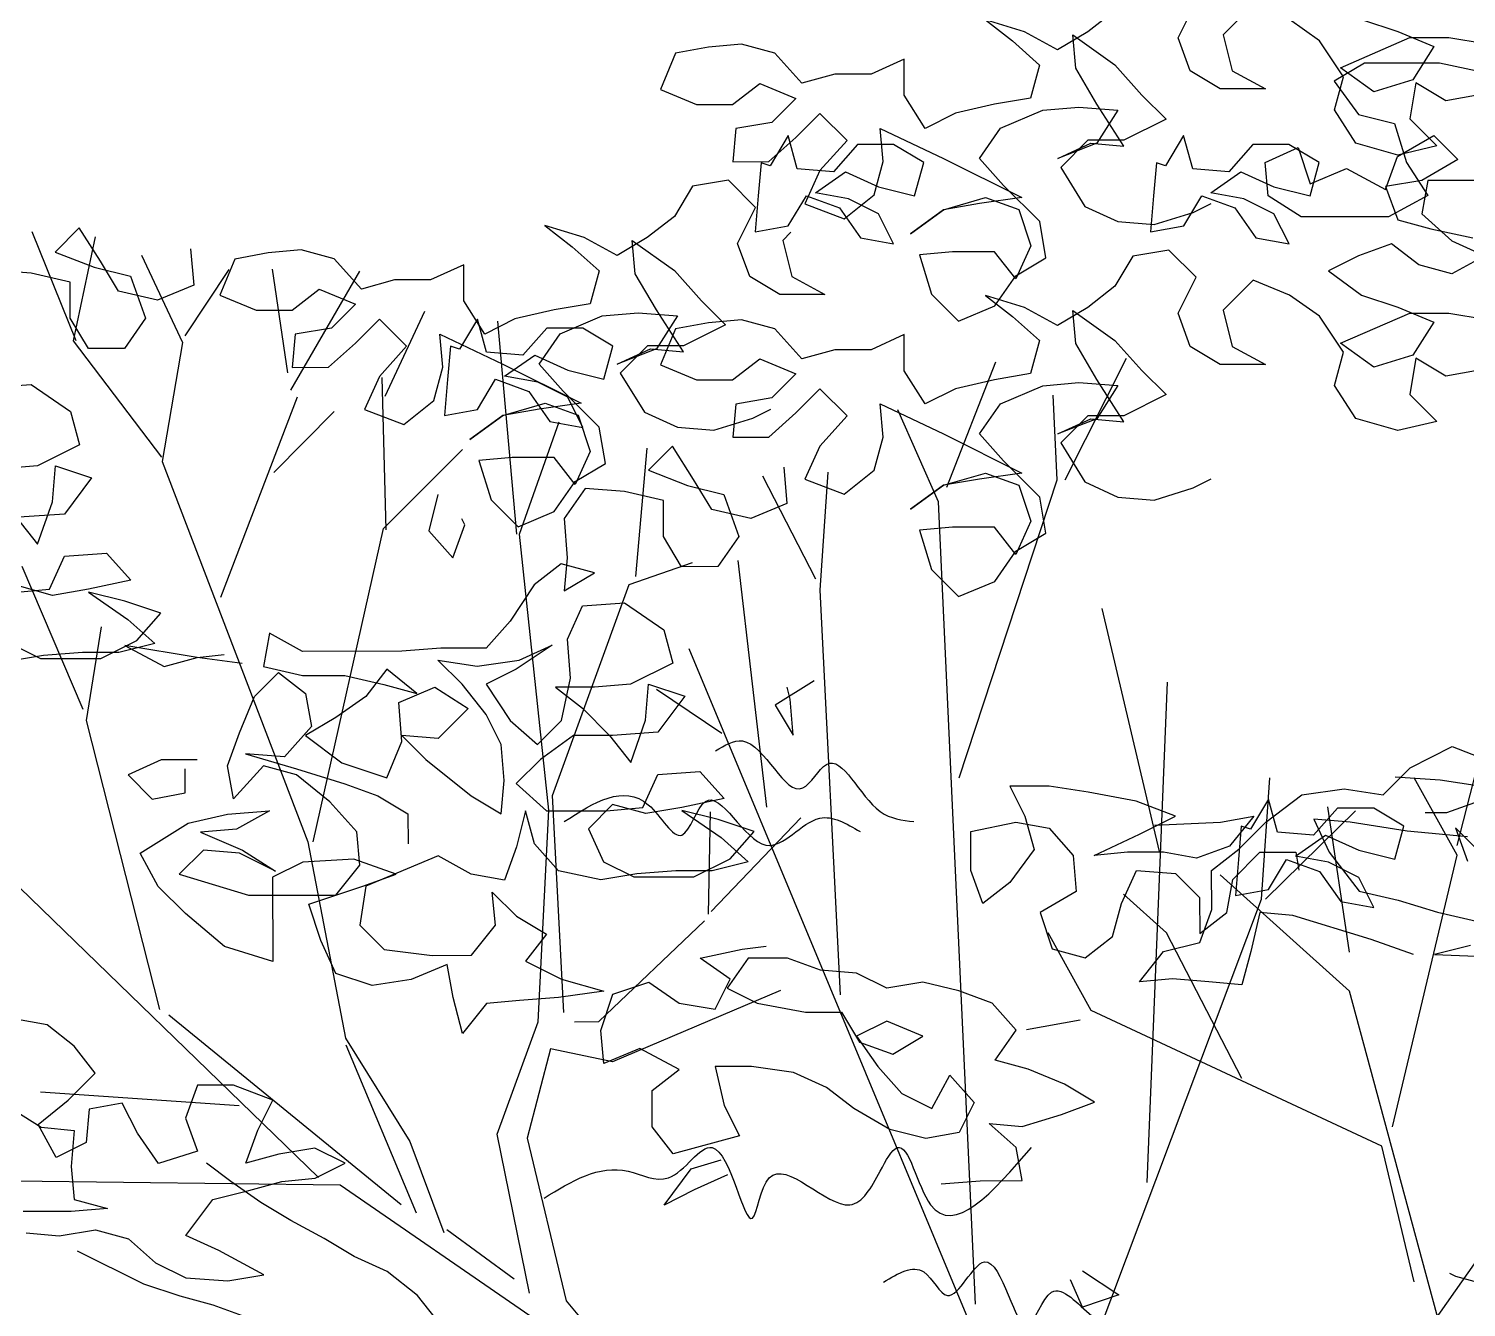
# Model space of a CAD drawing. Header units: metres. Extents: x 37 to 217, y 53 to 242.
# Drawn here: x 131.063 to 134.592, y 227.256 to 230.393 of the extents above; entities that cross this region are included whole.
import ezdxf

# ---------------------------------------------------------------- set-up
doc = ezdxf.new("R2010")
doc.units = ezdxf.units.M
doc.layers.add('DGPRO_Arboles existentes', color=7, linetype='Continuous')

# ---------------------------------------------------------------- blocks, each defined once
blk = doc.blocks.new('Celtis tala VISTA 250 gris')
at = {"color": 252}
for p, q in [((2387.2288, 1081.2217), (2387.1209, 1081.4888)), ((2387.2288, 1081.2217), (2387.1209, 1081.4888)), ((2387.2222, 1081.2216), (2387.2764, 1081.4767)), ((2387.2222, 1081.2216), (2387.2764, 1081.4767)), ((2387.3893, 1081.4313), (2387.4901, 1081.2171)), ((2387.3893, 1081.4313), (2387.4901, 1081.2171)), ((2387.4966, 1081.2337), (2387.6045, 1081.3966)), ((2387.4966, 1081.2337), (2387.6045, 1081.3966)), ((2387.7487, 1081.143), (2387.7104, 1081.3974)), ((2387.7487, 1081.143), (2387.7104, 1081.3974)), ((2387.7557, 1081.1001), (2387.9254, 1081.3924)), ((2387.7557, 1081.1001), (2387.9254, 1081.3924)), ((2387.9873, 1081.0853), (2388.0849, 1081.2945)), ((2387.9873, 1081.0853), (2388.0849, 1081.2945)), ((2388.3108, 1080.7471), (2388.2637, 1081.2694)), ((2388.3108, 1080.7471), (2388.2637, 1081.2694)), ((2387.4394, 1080.9355), (2387.2222, 1081.2216)), ((2387.4394, 1080.9355), (2387.2222, 1081.2216)), ((2387.4901, 1081.2171), (2387.4395, 1080.9256)), ((2387.4901, 1081.2171), (2387.4395, 1080.9256)), ((2389.6568, 1080.8806), (2389.8073, 1081.1786)), ((2389.6568, 1080.8806), (2389.8073, 1081.1786)), ((2389.3658, 1080.8625), (2389.4862, 1081.1695)), ((2389.3658, 1080.8625), (2389.4862, 1081.1695)), ((2387.9898, 1080.7579), (2387.9803, 1081.1316)), ((2387.9898, 1080.7579), (2387.9803, 1081.1316)), ((2387.5843, 1080.5927), (2387.7723, 1081.0837)), ((2387.5843, 1080.5927), (2387.7723, 1081.0837)), ((2389.6367, 1080.8806), (2389.6267, 1081.0883)), ((2389.6367, 1080.8806), (2389.6267, 1081.0883)), ((2387.7142, 1080.898), (2387.8619, 1081.048)), ((2387.7142, 1080.898), (2387.8619, 1081.048)), ((2389.3457, 1080.8264), (2389.2454, 1081.0522)), ((2389.3457, 1080.8264), (2389.2454, 1081.0522)), ((2388.3174, 1080.7472), (2388.4145, 1081.0225)), ((2388.3174, 1080.7472), (2388.4145, 1081.0225)), ((2387.4395, 1080.9256), (2387.7973, 1079.9923)), ((2387.4395, 1080.9256), (2387.7973, 1079.9923)), ((2387.9832, 1080.7611), (2388.1769, 1080.9545)), ((2387.9832, 1080.7611), (2388.1769, 1080.9545)), ((2388.6026, 1080.6435), (2388.63, 1080.958)), ((2388.6026, 1080.6435), (2388.63, 1080.958)), ((2389.0547, 1080.6097), (2389.0748, 1080.8987)), ((2389.0547, 1080.6097), (2389.0748, 1080.8987)), ((2389.0447, 1080.6368), (2388.9142, 1080.8896)), ((2389.0447, 1080.6368), (2388.9142, 1080.8896)), ((2389.3959, 1080.1493), (2389.6367, 1080.8806)), ((2389.3959, 1080.1493), (2389.6367, 1080.8806)), ((2389.436, 1078.8582), (2389.3457, 1080.8264)), ((2389.436, 1078.8582), (2389.3457, 1080.8264)), ((2387.8105, 1079.9924), (2387.9832, 1080.7611)), ((2387.8105, 1079.9924), (2387.9832, 1080.7611)), ((2388.3888, 1080.0697), (2388.3174, 1080.7472)), ((2388.3888, 1080.0697), (2388.3174, 1080.7472)), ((2388.9243, 1080.077), (2388.854, 1080.682)), ((2388.9243, 1080.077), (2388.854, 1080.682)), ((2387.2464, 1080.3168), (2387.0964, 1080.6679)), ((2387.2464, 1080.3168), (2387.0964, 1080.6679)), ((2388.5863, 1080.6236), (2388.7413, 1080.6777)), ((2388.5863, 1080.6236), (2388.7413, 1080.6777)), ((2388.3984, 1080.1061), (2388.5863, 1080.6236)), ((2388.3984, 1080.1061), (2388.5863, 1080.6236)), ((2389.1049, 1079.6166), (2389.0547, 1080.6097)), ((2389.1049, 1079.6166), (2389.0547, 1080.6097)), ((2389.8876, 1079.9687), (2389.7471, 1080.5646)), ((2389.8876, 1079.9687), (2389.7471, 1080.5646)), ((2387.2539, 1080.2898), (2387.2914, 1080.5193)), ((2387.2539, 1080.2898), (2387.2914, 1080.5193)), ((2389.426, 1078.804), (2388.7336, 1080.4653)), ((2389.426, 1078.804), (2388.7336, 1080.4653)), ((2388.8139, 1080.2576), (2388.6533, 1080.366)), ((2388.8139, 1080.2576), (2388.6533, 1080.366)), ((2389.8575, 1079.1561), (2389.9077, 1080.384)), ((2389.8575, 1079.1561), (2389.9077, 1080.384)), ((2390.6185, 1079.9828), (2390.6978, 1080.2921)), ((2390.6185, 1079.9828), (2390.6978, 1080.2921)), ((2387.4338, 1079.5807), (2387.2539, 1080.2898)), ((2387.4338, 1079.5807), (2387.2539, 1080.2898)), ((2390.1385, 1079.8513), (2390.1585, 1080.1493)), ((2390.1385, 1079.8513), (2390.1585, 1080.1493)), ((2390.6185, 1079.9591), (2390.5128, 1080.1494)), ((2390.6185, 1079.9591), (2390.5128, 1080.1494)), ((2388.4257, 1079.5738), (2388.3984, 1080.1061)), ((2388.4257, 1079.5738), (2388.3984, 1080.1061)), ((2388.363, 1079.5502), (2388.3888, 1080.0697)), ((2388.363, 1079.5502), (2388.3888, 1080.0697)), ((2388.7811, 1079.8147), (2388.7857, 1080.0661)), ((2388.7811, 1079.8147), (2388.7857, 1080.0661)), ((2388.7876, 1079.8214), (2389.0075, 1080.0513)), ((2388.7876, 1079.8214), (2389.0075, 1080.0513)), ((2390.1485, 1079.8513), (2390.3693, 1080.068)), ((2390.1485, 1079.8513), (2390.3693, 1080.068)), ((2390.3542, 1079.7212), (2390.3014, 1080.078)), ((2390.3542, 1079.7212), (2390.3014, 1080.078)), ((2387.8238, 1079.1688), (2386.9239, 1080.0399)), ((2387.8238, 1079.1688), (2386.9239, 1080.0399)), ((2387.7973, 1079.9923), (2387.8903, 1079.5101)), ((2387.7973, 1079.9923), (2387.8903, 1079.5101)), ((2390.4599, 1079.293), (2390.6185, 1079.9591)), ((2390.4599, 1079.293), (2390.6185, 1079.9591)), ((2390.3542, 1079.626), (2390.0371, 1079.9115)), ((2390.3542, 1079.626), (2390.0371, 1079.9115)), ((2389.5263, 1078.2262), (2390.1385, 1079.8513)), ((2389.5263, 1078.2262), (2390.1385, 1079.8513)), ((2389.905, 1079.7688), (2389.7993, 1079.8639)), ((2389.905, 1079.7688), (2389.7993, 1079.8639)), ((2388.5119, 1079.5513), (2388.7713, 1079.7981)), ((2388.5119, 1079.5513), (2388.7713, 1079.7981)), ((2389.72, 1079.5784), (2389.6143, 1079.7688)), ((2389.72, 1079.5784), (2389.6143, 1079.7688)), ((2390.09, 1079.4119), (2389.905, 1079.7688)), ((2390.09, 1079.4119), (2389.905, 1079.7688)), ((2388.9578, 1079.6275), (2388.5457, 1079.4524)), ((2388.9578, 1079.6275), (2388.5457, 1079.4524)), ((2390.5921, 1078.7458), (2390.3542, 1079.626)), ((2390.5921, 1078.7458), (2390.3542, 1079.626)), ((2388.0263, 1079.1013), (2387.4563, 1079.5672)), ((2388.0263, 1079.1013), (2387.4563, 1079.5672)), ((2388.2626, 1079.2749), (2388.363, 1079.5502)), ((2388.2626, 1079.2749), (2388.363, 1079.5502)), ((2388.4523, 1079.5509), (2388.5119, 1079.5513)), ((2388.4523, 1079.5509), (2388.5119, 1079.5513)), ((2389.6936, 1079.5547), (2389.5614, 1079.5309)), ((2389.6936, 1079.5547), (2389.5614, 1079.5309)), ((2390.4335, 1079.2454), (2389.72, 1079.5784)), ((2390.4335, 1079.2454), (2389.72, 1079.5784)), ((2387.8903, 1079.5101), (2388.0478, 1079.2567)), ((2387.8903, 1079.5101), (2388.0478, 1079.2567)), ((2388.0638, 1079.081), (2387.8913, 1079.493)), ((2388.0638, 1079.081), (2387.8913, 1079.493)), ((2388.3933, 1079.4843), (2388.3355, 1079.2655)), ((2388.3933, 1079.4843), (2388.3355, 1079.2655)), ((2388.5457, 1079.4524), (2388.3933, 1079.4843)), ((2388.5457, 1079.4524), (2388.3933, 1079.4843)), ((2391.0215, 1079.4721), (2390.5399, 1078.7859)), ((2391.0215, 1079.4721), (2390.5399, 1078.7859)), ((2387.6288, 1079.3444), (2387.1414, 1079.3782)), ((2387.6288, 1079.3444), (2387.1414, 1079.3782)), ((2388.3417, 1078.8852), (2388.2626, 1079.2749)), ((2388.3417, 1078.8852), (2388.2626, 1079.2749)), ((2388.0478, 1079.2567), (2388.1313, 1079.0338)), ((2388.0478, 1079.2567), (2388.1313, 1079.0338)), ((2388.3355, 1079.2655), (2388.4312, 1078.866)), ((2388.3355, 1079.2655), (2388.4312, 1078.866)), ((2390.5128, 1078.9124), (2390.4335, 1079.2454)), ((2390.5128, 1078.9124), (2390.4335, 1079.2454)), ((2387.8766, 1079.1495), (2387.0794, 1079.1599)), ((2387.8766, 1079.1495), (2387.0794, 1079.1599)), ((2388.3422, 1078.8289), (2387.8766, 1079.1495)), ((2388.3422, 1078.8289), (2387.8766, 1079.1495)), ((2388.3038, 1078.919), (2388.1388, 1079.0405)), ((2388.3038, 1078.919), (2388.1388, 1079.0405)), ((2388.4312, 1078.866), (2388.8184, 1078.4059)), ((2388.4312, 1078.866), (2388.8184, 1078.4059))]:
    blk.add_line(p, q, dxfattribs=at)
for points in [[(2390.3841, 1082.0095), (2390.4728, 1081.98), (2390.5614, 1081.9431), (2390.5098, 1081.8618), (2390.4138, 1081.8322), (2390.3325, 1081.8912), (2390.5023, 1081.9653), (2390.5984, 1081.9653), (2390.687, 1081.9507), (2390.7757, 1081.9286), (2390.7684, 1081.8473), (2390.6724, 1081.825), (2390.5911, 1081.8102), (2390.5172, 1081.8545), (2390.5025, 1081.7658), (2390.5691, 1081.6994), (2390.473, 1081.6771), (2390.3696, 1081.7066), (2390.3178, 1081.7878), (2390.3399, 1081.8691), (2390.2807, 1081.9577), (2390.2068, 1082.0093)], [(2390.1181, 1082.0462), (2390.0443, 1081.9722), (2390.0665, 1081.8836), (2390.1478, 1081.8393), (2390.037, 1081.8392), (2389.9631, 1081.8835), (2389.9335, 1081.9647), (2389.9777, 1082.0534)], [(2389.7783, 1082.0311), (2389.7118, 1081.9793), (2389.638, 1081.9349), (2389.5567, 1081.9792), (2389.4606, 1082.0086), (2389.5271, 1081.957), (2389.5937, 1081.8979), (2389.5716, 1081.8167), (2389.483, 1081.8018), (2389.3869, 1081.7795), (2389.3131, 1081.7425), (2389.2613, 1081.8238), (2389.2612, 1081.9124), (2389.18, 1081.8754), (2389.0913, 1081.8753), (2389.0101, 1081.8531), (2388.9435, 1081.9269), (2388.8622, 1081.949), (2388.781, 1081.9415), (2388.6997, 1081.9267), (2388.6629, 1081.838), (2388.7516, 1081.8011), (2388.8402, 1081.8012), (2388.9067, 1081.853), (2388.9953, 1081.8161), (2388.9363, 1081.757), (2388.8477, 1081.7421), (2388.8403, 1081.6608), (2388.929, 1081.6609), (2388.9954, 1081.7201), (2389.0545, 1081.7792), (2389.121, 1081.7128), (2389.0546, 1081.6389), (2389.0177, 1081.5576), (2389.1138, 1081.5207), (2389.1876, 1081.5799), (2389.2097, 1081.6612), (2389.2023, 1081.7424), (2389.3575, 1081.6687), (2389.5497, 1081.5728), (2389.4462, 1081.558), (2389.3576, 1081.5431), (2389.2764, 1081.4839), (2389.3576, 1081.5431), (2389.461, 1081.5728), (2389.5423, 1081.5433), (2389.5719, 1081.4547), (2389.5351, 1081.3734), (2389.4833, 1081.4398), (2389.3799, 1081.4397), (2389.2986, 1081.4322), (2389.3282, 1081.3362), (2389.3948, 1081.2698), (2389.4834, 1081.3068), (2389.5351, 1081.3807), (2389.6089, 1081.4251), (2389.594, 1081.5138), (2389.5053, 1081.6023), (2389.4461, 1081.6688), (2389.4978, 1081.7427), (2389.6012, 1081.7871), (2389.6898, 1081.7946), (2389.7859, 1081.7873), (2389.7342, 1081.706), (2389.6382, 1081.669), (2389.7195, 1081.706), (2389.8007, 1081.6987), (2389.7341, 1081.802), (2389.6823, 1081.8906), (2389.6749, 1081.9719), (2389.7784, 1081.8981), (2389.8449, 1081.8243), (2389.9041, 1081.7652), (2389.8007, 1081.7134), (2389.7121, 1081.7134), (2389.6456, 1081.6468), (2389.7048, 1081.5508), (2389.7861, 1081.5139), (2389.8748, 1081.5066), (2389.9708, 1081.5363), (2390.0151, 1081.5585)], [(2390.3841, 1082.0095), (2390.4728, 1081.98), (2390.5614, 1081.9431), (2390.5098, 1081.8618), (2390.4138, 1081.8322), (2390.3325, 1081.8912), (2390.5023, 1081.9653), (2390.5984, 1081.9653), (2390.687, 1081.9507), (2390.7757, 1081.9286), (2390.7684, 1081.8473), (2390.6724, 1081.825), (2390.5911, 1081.8102), (2390.5172, 1081.8545), (2390.5025, 1081.7658), (2390.5691, 1081.6994), (2390.473, 1081.6771), (2390.3696, 1081.7066), (2390.3178, 1081.7878), (2390.3399, 1081.8691), (2390.2807, 1081.9577), (2390.2068, 1082.0093)], [(2390.1181, 1082.0462), (2390.0443, 1081.9722), (2390.0665, 1081.8836), (2390.1478, 1081.8393), (2390.037, 1081.8392), (2389.9631, 1081.8835), (2389.9335, 1081.9647), (2389.9777, 1082.0534)], [(2389.7783, 1082.0311), (2389.7118, 1081.9793), (2389.638, 1081.9349), (2389.5567, 1081.9792), (2389.4606, 1082.0086), (2389.5271, 1081.957), (2389.5937, 1081.8979), (2389.5716, 1081.8167), (2389.483, 1081.8018), (2389.3869, 1081.7795), (2389.3131, 1081.7425), (2389.2613, 1081.8238), (2389.2612, 1081.9124), (2389.18, 1081.8754), (2389.0913, 1081.8753), (2389.0101, 1081.8531), (2388.9435, 1081.9269), (2388.8622, 1081.949), (2388.781, 1081.9415), (2388.6997, 1081.9267), (2388.6629, 1081.838), (2388.7516, 1081.8011), (2388.8402, 1081.8012), (2388.9067, 1081.853), (2388.9953, 1081.8161), (2388.9363, 1081.757), (2388.8477, 1081.7421), (2388.8403, 1081.6608), (2388.929, 1081.6609), (2388.9954, 1081.7201), (2389.0545, 1081.7792), (2389.121, 1081.7128), (2389.0546, 1081.6389), (2389.0177, 1081.5576), (2389.1138, 1081.5207), (2389.1876, 1081.5799), (2389.2097, 1081.6612), (2389.2023, 1081.7424), (2389.3575, 1081.6687), (2389.5497, 1081.5728), (2389.4462, 1081.558), (2389.3576, 1081.5431), (2389.2764, 1081.4839), (2389.3576, 1081.5431), (2389.461, 1081.5728), (2389.5423, 1081.5433), (2389.5719, 1081.4547), (2389.5351, 1081.3734), (2389.4833, 1081.4398), (2389.3799, 1081.4397), (2389.2986, 1081.4322), (2389.3282, 1081.3362), (2389.3948, 1081.2698), (2389.4834, 1081.3068), (2389.5351, 1081.3807), (2389.6089, 1081.4251), (2389.594, 1081.5138), (2389.5053, 1081.6023), (2389.4461, 1081.6688), (2389.4978, 1081.7427), (2389.6012, 1081.7871), (2389.6898, 1081.7946), (2389.7859, 1081.7873), (2389.7342, 1081.706), (2389.6382, 1081.669), (2389.7195, 1081.706), (2389.8007, 1081.6987), (2389.7341, 1081.802), (2389.6823, 1081.8906), (2389.6749, 1081.9719), (2389.7784, 1081.8981), (2389.8449, 1081.8243), (2389.9041, 1081.7652), (2389.8007, 1081.7134), (2389.7121, 1081.7134), (2389.6456, 1081.6468), (2389.7048, 1081.5508), (2389.7861, 1081.5139), (2389.8748, 1081.5066), (2389.9708, 1081.5363), (2390.0151, 1081.5585)], [(2390.6791, 1081.8806), (2390.5756, 1081.9027), (2390.3909, 1081.9025), (2390.3171, 1081.8581), (2390.3763, 1081.7769), (2390.465, 1081.7548), (2390.4946, 1081.6588), (2390.5464, 1081.5776), (2390.4504, 1081.5258), (2390.2361, 1081.5256), (2390.1548, 1081.5772), (2390.1474, 1081.6585), (2390.2286, 1081.6955), (2390.2582, 1081.6069), (2390.3469, 1081.6439), (2390.4429, 1081.5923), (2390.4724, 1081.6736), (2390.561, 1081.7254), (2390.6202, 1081.6663), (2390.5316, 1081.6145), (2390.4429, 1081.5997), (2390.4726, 1081.5184), (2390.5538, 1081.4963), (2390.6573, 1081.4743)], [(2390.6646, 1081.6146), (2390.5463, 1081.6145), (2390.5316, 1081.5333), (2390.6056, 1081.4668), (2390.6869, 1081.43), (2390.6057, 1081.3856), (2390.5244, 1081.4077), (2390.4578, 1081.4593), (2390.3766, 1081.4297), (2390.3028, 1081.3927), (2390.3841, 1081.3336), (2390.4728, 1081.3042), (2390.5614, 1081.2673), (2390.5098, 1081.186), (2390.4138, 1081.1564), (2390.3325, 1081.2154), (2390.5023, 1081.2894), (2390.5984, 1081.2895), (2390.687, 1081.2748)], [(2390.6724, 1081.1492), (2390.5911, 1081.1344), (2390.5172, 1081.1786), (2390.5025, 1081.09), (2390.5691, 1081.0235), (2390.473, 1081.0013), (2390.3696, 1081.0307), (2390.3178, 1081.112), (2390.3399, 1081.1932), (2390.2807, 1081.2818), (2390.2068, 1081.3335), (2390.1181, 1081.3703), (2390.0443, 1081.2964), (2390.0665, 1081.2078), (2390.1478, 1081.1635), (2390.037, 1081.1634), (2389.9631, 1081.2077), (2389.9335, 1081.2889), (2389.9777, 1081.3776), (2389.9112, 1081.444), (2389.8225, 1081.4292), (2389.7783, 1081.3553), (2389.7118, 1081.3035), (2389.638, 1081.2591), (2389.5567, 1081.3033), (2389.4606, 1081.3328), (2389.5271, 1081.2811), (2389.5937, 1081.2221), (2389.5716, 1081.1408), (2389.483, 1081.126), (2389.3869, 1081.1037), (2389.3131, 1081.0667), (2389.2613, 1081.1479), (2389.2612, 1081.2366), (2389.18, 1081.1996), (2389.0913, 1081.1995), (2389.0101, 1081.1772), (2388.9435, 1081.2511), (2388.8622, 1081.2732), (2388.781, 1081.2657), (2388.6997, 1081.2508), (2388.6629, 1081.1622), (2388.7516, 1081.1253), (2388.8402, 1081.1254), (2388.9067, 1081.1772), (2388.9953, 1081.1403), (2388.9363, 1081.0811), (2388.8477, 1081.0663), (2388.8403, 1080.985), (2388.929, 1080.9851), (2388.9954, 1081.0443), (2389.0545, 1081.1034), (2389.121, 1081.037), (2389.0546, 1080.963), (2389.0177, 1080.8817), (2389.1138, 1080.8449), (2389.1876, 1080.9041), (2389.2097, 1080.9853), (2389.2023, 1081.0666), (2389.3575, 1080.9929), (2389.5497, 1080.897), (2389.4462, 1080.8821), (2389.3576, 1080.8673), (2389.2764, 1080.8081), (2389.3576, 1080.8673), (2389.461, 1080.8969), (2389.5423, 1080.8674), (2389.5719, 1080.7788), (2389.5351, 1080.6975), (2389.4833, 1080.764), (2389.3799, 1080.7639), (2389.2986, 1080.7564), (2389.3282, 1080.6604), (2389.3948, 1080.594), (2389.4834, 1080.631), (2389.5351, 1080.7049), (2389.6089, 1080.7493), (2389.594, 1080.8379), (2389.5053, 1080.9265), (2389.4461, 1080.9929), (2389.4978, 1081.0669), (2389.6012, 1081.1113), (2389.6898, 1081.1188), (2389.7859, 1081.1115), (2389.7342, 1081.0302), (2389.6382, 1080.9931), (2389.7195, 1081.0301), (2389.8007, 1081.0228), (2389.7341, 1081.1262), (2389.6823, 1081.2148), (2389.6749, 1081.2961), (2389.7784, 1081.2223), (2389.8449, 1081.1485), (2389.9041, 1081.0894), (2389.8007, 1081.0376), (2389.7121, 1081.0375), (2389.6456, 1080.971), (2389.7048, 1080.875), (2389.7861, 1080.8381), (2389.8748, 1080.8308), (2389.9708, 1080.8605), (2390.0151, 1080.8827)], [(2390.6791, 1081.8806), (2390.5756, 1081.9027), (2390.3909, 1081.9025), (2390.3171, 1081.8581), (2390.3763, 1081.7769), (2390.465, 1081.7548), (2390.4946, 1081.6588), (2390.5464, 1081.5776), (2390.4504, 1081.5258), (2390.2361, 1081.5256), (2390.1548, 1081.5772), (2390.1474, 1081.6585), (2390.2286, 1081.6955), (2390.2582, 1081.6069), (2390.3469, 1081.6439), (2390.4429, 1081.5923), (2390.4724, 1081.6736), (2390.561, 1081.7254), (2390.6202, 1081.6663), (2390.5316, 1081.6145), (2390.4429, 1081.5997), (2390.4726, 1081.5184), (2390.5538, 1081.4963), (2390.6573, 1081.4743)], [(2390.6646, 1081.6146), (2390.5463, 1081.6145), (2390.5316, 1081.5333), (2390.6056, 1081.4668), (2390.6869, 1081.43), (2390.6057, 1081.3856), (2390.5244, 1081.4077), (2390.4578, 1081.4593), (2390.3766, 1081.4297), (2390.3028, 1081.3927), (2390.3841, 1081.3336), (2390.4728, 1081.3042), (2390.5614, 1081.2673), (2390.5098, 1081.186), (2390.4138, 1081.1564), (2390.3325, 1081.2154), (2390.5023, 1081.2894), (2390.5984, 1081.2895), (2390.687, 1081.2748)], [(2390.6724, 1081.1492), (2390.5911, 1081.1344), (2390.5172, 1081.1786), (2390.5025, 1081.09), (2390.5691, 1081.0235), (2390.473, 1081.0013), (2390.3696, 1081.0307), (2390.3178, 1081.112), (2390.3399, 1081.1932), (2390.2807, 1081.2818), (2390.2068, 1081.3335), (2390.1181, 1081.3703), (2390.0443, 1081.2964), (2390.0665, 1081.2078), (2390.1478, 1081.1635), (2390.037, 1081.1634), (2389.9631, 1081.2077), (2389.9335, 1081.2889), (2389.9777, 1081.3776), (2389.9112, 1081.444), (2389.8225, 1081.4292), (2389.7783, 1081.3553), (2389.7118, 1081.3035), (2389.638, 1081.2591), (2389.5567, 1081.3033), (2389.4606, 1081.3328), (2389.5271, 1081.2811), (2389.5937, 1081.2221), (2389.5716, 1081.1408), (2389.483, 1081.126), (2389.3869, 1081.1037), (2389.3131, 1081.0667), (2389.2613, 1081.1479), (2389.2612, 1081.2366), (2389.18, 1081.1996), (2389.0913, 1081.1995), (2389.0101, 1081.1772), (2388.9435, 1081.2511), (2388.8622, 1081.2732), (2388.781, 1081.2657), (2388.6997, 1081.2508), (2388.6629, 1081.1622), (2388.7516, 1081.1253), (2388.8402, 1081.1254), (2388.9067, 1081.1772), (2388.9953, 1081.1403), (2388.9363, 1081.0811), (2388.8477, 1081.0663), (2388.8403, 1080.985), (2388.929, 1080.9851), (2388.9954, 1081.0443), (2389.0545, 1081.1034), (2389.121, 1081.037), (2389.0546, 1080.963), (2389.0177, 1080.8817), (2389.1138, 1080.8449), (2389.1876, 1080.9041), (2389.2097, 1080.9853), (2389.2023, 1081.0666), (2389.3575, 1080.9929), (2389.5497, 1080.897), (2389.4462, 1080.8821), (2389.3576, 1080.8673), (2389.2764, 1080.8081), (2389.3576, 1080.8673), (2389.461, 1080.8969), (2389.5423, 1080.8674), (2389.5719, 1080.7788), (2389.5351, 1080.6975), (2389.4833, 1080.764), (2389.3799, 1080.7639), (2389.2986, 1080.7564), (2389.3282, 1080.6604), (2389.3948, 1080.594), (2389.4834, 1080.631), (2389.5351, 1080.7049), (2389.6089, 1080.7493), (2389.594, 1080.8379), (2389.5053, 1080.9265), (2389.4461, 1080.9929), (2389.4978, 1081.0669), (2389.6012, 1081.1113), (2389.6898, 1081.1188), (2389.7859, 1081.1115), (2389.7342, 1081.0302), (2389.6382, 1080.9931), (2389.7195, 1081.0301), (2389.8007, 1081.0228), (2389.7341, 1081.1262), (2389.6823, 1081.2148), (2389.6749, 1081.2961), (2389.7784, 1081.2223), (2389.8449, 1081.1485), (2389.9041, 1081.0894), (2389.8007, 1081.0376), (2389.7121, 1081.0375), (2389.6456, 1080.971), (2389.7048, 1080.875), (2389.7861, 1080.8381), (2389.8748, 1080.8308), (2389.9708, 1080.8605), (2390.0151, 1080.8827)], [(2388.9102, 1081.6583), (2388.9029, 1081.5771), (2388.8956, 1081.4884), (2388.9768, 1081.5032), (2389.0211, 1081.5772), (2389.1024, 1081.5477), (2389.1542, 1081.4739), (2389.2354, 1081.4592), (2389.1984, 1081.533), (2389.1245, 1081.5699), (2389.0432, 1081.5846), (2389.1171, 1081.6363), (2389.1984, 1081.5995), (2389.287, 1081.5774), (2389.3091, 1081.6587), (2389.2352, 1081.7029), (2389.1466, 1081.7029), (2389.0875, 1081.6363), (2388.9989, 1081.6436), (2388.9766, 1081.7249), (2388.9324, 1081.651), (2388.9102, 1081.6583)], [(2388.9102, 1081.6583), (2388.9029, 1081.5771), (2388.8956, 1081.4884), (2388.9768, 1081.5032), (2389.0211, 1081.5772), (2389.1024, 1081.5477), (2389.1542, 1081.4739), (2389.2354, 1081.4592), (2389.1984, 1081.533), (2389.1245, 1081.5699), (2389.0432, 1081.5846), (2389.1171, 1081.6363), (2389.1984, 1081.5995), (2389.287, 1081.5774), (2389.3091, 1081.6587), (2389.2352, 1081.7029), (2389.1466, 1081.7029), (2389.0875, 1081.6363), (2388.9989, 1081.6436), (2388.9766, 1081.7249), (2388.9324, 1081.651), (2388.9102, 1081.6583)], [(2389.8808, 1081.6583), (2389.8735, 1081.5771), (2389.8662, 1081.4884), (2389.9474, 1081.5032), (2389.9917, 1081.5772), (2390.073, 1081.5477), (2390.1248, 1081.4739), (2390.206, 1081.4592), (2390.169, 1081.533), (2390.0951, 1081.5699), (2390.0138, 1081.5846), (2390.0877, 1081.6363), (2390.169, 1081.5995), (2390.2576, 1081.5774), (2390.2797, 1081.6587), (2390.2058, 1081.7029), (2390.1172, 1081.7029), (2390.0581, 1081.6363), (2389.9695, 1081.6436), (2389.9472, 1081.7249), (2389.903, 1081.651), (2389.8808, 1081.6583)], [(2389.8808, 1081.6583), (2389.8735, 1081.5771), (2389.8662, 1081.4884), (2389.9474, 1081.5032), (2389.9917, 1081.5772), (2390.073, 1081.5477), (2390.1248, 1081.4739), (2390.206, 1081.4592), (2390.169, 1081.533), (2390.0951, 1081.5699), (2390.0138, 1081.5846), (2390.0877, 1081.6363), (2390.169, 1081.5995), (2390.2576, 1081.5774), (2390.2797, 1081.6587), (2390.2058, 1081.7029), (2390.1172, 1081.7029), (2390.0581, 1081.6363), (2389.9695, 1081.6436), (2389.9472, 1081.7249), (2389.903, 1081.651), (2389.8808, 1081.6583)], [(2388.9833, 1081.4877), (2388.9632, 1081.4676), (2388.9854, 1081.3789), (2389.0667, 1081.3347), (2388.9559, 1081.3346), (2388.882, 1081.3788), (2388.8524, 1081.4601), (2388.8966, 1081.5488), (2388.8301, 1081.6152), (2388.7414, 1081.6004), (2388.6972, 1081.5264), (2388.6307, 1081.4747), (2388.5569, 1081.4303), (2388.4756, 1081.4745), (2388.3795, 1081.504), (2388.4461, 1081.4523), (2388.5126, 1081.3933), (2388.4905, 1081.312), (2388.4019, 1081.2971), (2388.3058, 1081.2749), (2388.232, 1081.2379), (2388.1802, 1081.3191), (2388.1801, 1081.4078), (2388.0989, 1081.3707), (2388.0102, 1081.3707), (2387.929, 1081.3484), (2387.8624, 1081.4222), (2387.7812, 1081.4443), (2387.6999, 1081.4369), (2387.6186, 1081.422), (2387.5818, 1081.3333), (2387.6705, 1081.2965), (2387.7591, 1081.2966), (2387.8256, 1081.3483), (2387.9143, 1081.3115), (2387.8552, 1081.2523), (2387.7666, 1081.2375), (2387.7593, 1081.1562), (2387.8479, 1081.1563), (2387.9143, 1081.2154), (2387.9734, 1081.2746), (2388.0399, 1081.2082), (2387.9735, 1081.1342), (2387.9367, 1081.0529), (2388.0327, 1081.0161), (2388.1066, 1081.0752), (2388.1286, 1081.1565), (2388.1212, 1081.2378), (2388.2764, 1081.164), (2388.4686, 1081.0682), (2388.3652, 1081.0533), (2388.2765, 1081.0385), (2388.1953, 1080.9793), (2388.2765, 1081.0385), (2388.3799, 1081.0681), (2388.4612, 1081.0386), (2388.4908, 1080.95), (2388.454, 1080.8687), (2388.4022, 1080.9351), (2388.2988, 1080.935), (2388.2175, 1080.9276), (2388.2472, 1080.8316), (2388.3137, 1080.7651), (2388.4023, 1080.8022), (2388.454, 1080.8761), (2388.5278, 1080.9205), (2388.5129, 1081.0091), (2388.4242, 1081.0977), (2388.3651, 1081.1641), (2388.4167, 1081.2381), (2388.5201, 1081.2825), (2388.6087, 1081.2899), (2388.7048, 1081.2826), (2388.6531, 1081.2013), (2388.5571, 1081.1643), (2388.6384, 1081.2013), (2388.7196, 1081.194), (2388.6531, 1081.2974), (2388.6013, 1081.386), (2388.5938, 1081.4672), (2388.6973, 1081.3935), (2388.7638, 1081.3196), (2388.823, 1081.2606), (2388.7196, 1081.2088), (2388.631, 1081.2087), (2388.5645, 1081.1421), (2388.6237, 1081.0462), (2388.705, 1081.0093), (2388.7937, 1081.002), (2388.8897, 1081.0316), (2388.934, 1081.0538)], [(2388.9833, 1081.4877), (2388.9632, 1081.4676), (2388.9854, 1081.3789), (2389.0667, 1081.3347), (2388.9559, 1081.3346), (2388.882, 1081.3788), (2388.8524, 1081.4601), (2388.8966, 1081.5488), (2388.8301, 1081.6152), (2388.7414, 1081.6004), (2388.6972, 1081.5264), (2388.6307, 1081.4747), (2388.5569, 1081.4303), (2388.4756, 1081.4745), (2388.3795, 1081.504), (2388.4461, 1081.4523), (2388.5126, 1081.3933), (2388.4905, 1081.312), (2388.4019, 1081.2971), (2388.3058, 1081.2749), (2388.232, 1081.2379), (2388.1802, 1081.3191), (2388.1801, 1081.4078), (2388.0989, 1081.3707), (2388.0102, 1081.3707), (2387.929, 1081.3484), (2387.8624, 1081.4222), (2387.7812, 1081.4443), (2387.6999, 1081.4369), (2387.6186, 1081.422), (2387.5818, 1081.3333), (2387.6705, 1081.2965), (2387.7591, 1081.2966), (2387.8256, 1081.3483), (2387.9143, 1081.3115), (2387.8552, 1081.2523), (2387.7666, 1081.2375), (2387.7593, 1081.1562), (2387.8479, 1081.1563), (2387.9143, 1081.2154), (2387.9734, 1081.2746), (2388.0399, 1081.2082), (2387.9735, 1081.1342), (2387.9367, 1081.0529), (2388.0327, 1081.0161), (2388.1066, 1081.0752), (2388.1286, 1081.1565), (2388.1212, 1081.2378), (2388.2764, 1081.164), (2388.4686, 1081.0682), (2388.3652, 1081.0533), (2388.2765, 1081.0385), (2388.1953, 1080.9793), (2388.2765, 1081.0385), (2388.3799, 1081.0681), (2388.4612, 1081.0386), (2388.4908, 1080.95), (2388.454, 1080.8687), (2388.4022, 1080.9351), (2388.2988, 1080.935), (2388.2175, 1080.9276), (2388.2472, 1080.8316), (2388.3137, 1080.7651), (2388.4023, 1080.8022), (2388.454, 1080.8761), (2388.5278, 1080.9205), (2388.5129, 1081.0091), (2388.4242, 1081.0977), (2388.3651, 1081.1641), (2388.4167, 1081.2381), (2388.5201, 1081.2825), (2388.6087, 1081.2899), (2388.7048, 1081.2826), (2388.6531, 1081.2013), (2388.5571, 1081.1643), (2388.6384, 1081.2013), (2388.7196, 1081.194), (2388.6531, 1081.2974), (2388.6013, 1081.386), (2388.5938, 1081.4672), (2388.6973, 1081.3935), (2388.7638, 1081.3196), (2388.823, 1081.2606), (2388.7196, 1081.2088), (2388.631, 1081.2087), (2388.5645, 1081.1421), (2388.6237, 1081.0462), (2388.705, 1081.0093), (2388.7937, 1081.002), (2388.8897, 1081.0316), (2388.934, 1081.0538)], [(2387.5098, 1081.4469), (2387.5173, 1081.3582), (2387.4287, 1081.3212), (2387.3326, 1081.3433), (2387.2882, 1081.4171), (2387.2364, 1081.4983), (2387.1774, 1081.4392), (2387.2734, 1081.4023), (2387.3621, 1081.3802), (2387.3991, 1081.2768), (2387.3475, 1081.2029), (2387.2588, 1081.2028), (2387.2144, 1081.2767), (2387.2144, 1081.3653), (2387.1183, 1081.3874), (2387.0223, 1081.3947)], [(2387.0151, 1081.1066), (2387.1186, 1081.114), (2387.2147, 1081.0476), (2387.2369, 1080.9664), (2387.1335, 1080.9146), (2387.0449, 1080.9071)], [(2387.0819, 1080.7889), (2387.1337, 1080.7225), (2387.1705, 1080.826), (2387.1778, 1080.9146), (2387.2665, 1080.8852), (2387.2001, 1080.7964), (2387.0893, 1080.789)], [(2387.0747, 1080.6042), (2387.1633, 1080.6117), (2387.2002, 1080.693), (2387.3036, 1080.7005), (2387.3628, 1080.6341), (2387.2594, 1080.6118), (2387.1707, 1080.5969), (2387.0895, 1080.619)], [(2387.0674, 1080.4786), (2387.1413, 1080.4418), (2387.2891, 1080.4419), (2387.3777, 1080.4863), (2387.4367, 1080.5529), (2387.3481, 1080.5823), (2387.2594, 1080.6044), (2387.3555, 1080.538), (2387.422, 1080.479), (2387.3334, 1080.4567), (2387.2447, 1080.4566), (2387.1487, 1080.4492), (2387.0601, 1080.4343)], [(2387.5098, 1081.4469), (2387.5173, 1081.3582), (2387.4287, 1081.3212), (2387.3326, 1081.3433), (2387.2882, 1081.4171), (2387.2364, 1081.4983), (2387.1774, 1081.4392), (2387.2734, 1081.4023), (2387.3621, 1081.3802), (2387.3991, 1081.2768), (2387.3475, 1081.2029), (2387.2588, 1081.2028), (2387.2144, 1081.2767), (2387.2144, 1081.3653), (2387.1183, 1081.3874), (2387.0223, 1081.3947)], [(2387.0151, 1081.1066), (2387.1186, 1081.114), (2387.2147, 1081.0476), (2387.2369, 1080.9664), (2387.1335, 1080.9146), (2387.0449, 1080.9071)], [(2387.0819, 1080.7889), (2387.1337, 1080.7225), (2387.1705, 1080.826), (2387.1778, 1080.9146), (2387.2665, 1080.8852), (2387.2001, 1080.7964), (2387.0893, 1080.789)], [(2387.0747, 1080.6042), (2387.1633, 1080.6117), (2387.2002, 1080.693), (2387.3036, 1080.7005), (2387.3628, 1080.6341), (2387.2594, 1080.6118), (2387.1707, 1080.5969), (2387.0895, 1080.619)], [(2387.0674, 1080.4786), (2387.1413, 1080.4418), (2387.2891, 1080.4419), (2387.3777, 1080.4863), (2387.4367, 1080.5529), (2387.3481, 1080.5823), (2387.2594, 1080.6044), (2387.3555, 1080.538), (2387.422, 1080.479), (2387.3334, 1080.4567), (2387.2447, 1080.4566), (2387.1487, 1080.4492), (2387.0601, 1080.4343)], [(2388.1476, 1081.208), (2388.1403, 1081.1268), (2388.133, 1081.0381), (2388.2142, 1081.053), (2388.2585, 1081.1269), (2388.3398, 1081.0974), (2388.3915, 1081.0236), (2388.4728, 1081.0089), (2388.4358, 1081.0827), (2388.3619, 1081.1196), (2388.2806, 1081.1343), (2388.3545, 1081.1861), (2388.4358, 1081.1492), (2388.5244, 1081.1271), (2388.5465, 1081.2084), (2388.4726, 1081.2527), (2388.3839, 1081.2526), (2388.3249, 1081.186), (2388.2362, 1081.1933), (2388.214, 1081.2746), (2388.1697, 1081.2007), (2388.1476, 1081.208)], [(2388.1476, 1081.208), (2388.1403, 1081.1268), (2388.133, 1081.0381), (2388.2142, 1081.053), (2388.2585, 1081.1269), (2388.3398, 1081.0974), (2388.3915, 1081.0236), (2388.4728, 1081.0089), (2388.4358, 1081.0827), (2388.3619, 1081.1196), (2388.2806, 1081.1343), (2388.3545, 1081.1861), (2388.4358, 1081.1492), (2388.5244, 1081.1271), (2388.5465, 1081.2084), (2388.4726, 1081.2527), (2388.3839, 1081.2526), (2388.3249, 1081.186), (2388.2362, 1081.1933), (2388.214, 1081.2746), (2388.1697, 1081.2007), (2388.1476, 1081.208)], [(2388.966, 1080.9112), (2388.9735, 1080.8226), (2388.8849, 1080.7856), (2388.7888, 1080.8077), (2388.7444, 1080.8815), (2388.6926, 1080.9627), (2388.6336, 1080.9036), (2388.7296, 1080.8667), (2388.8183, 1080.8446), (2388.8553, 1080.7412), (2388.8037, 1080.6673), (2388.715, 1080.6672), (2388.6707, 1080.7411), (2388.6706, 1080.8297), (2388.5745, 1080.8518), (2388.4785, 1080.8591), (2388.4268, 1080.7852), (2388.4343, 1080.6891), (2388.427, 1080.6079), (2388.5008, 1080.6522), (2388.4195, 1080.6743), (2388.3531, 1080.6226), (2388.2941, 1080.5339), (2388.235, 1080.4673), (2388.1242, 1080.4672), (2388.0282, 1080.4597), (2387.7844, 1080.4595), (2387.7031, 1080.5038), (2387.6884, 1080.4225), (2387.7844, 1080.4004), (2387.8879, 1080.4005), (2387.9839, 1080.3784), (2388.0652, 1080.3563), (2387.9913, 1080.4154), (2387.9396, 1080.3488), (2387.8658, 1080.2971), (2387.792, 1080.2527), (2387.8807, 1080.1862), (2387.9915, 1080.1494), (2388.0284, 1080.2381), (2388.0209, 1080.3341), (2388.1095, 1080.3712), (2388.1908, 1080.3195), (2388.117, 1080.2456), (2388.0284, 1080.2529), (2388.0875, 1080.1938), (2388.1984, 1080.1053), (2388.2723, 1080.061), (2388.2796, 1080.1423), (2388.2722, 1080.2309), (2388.2352, 1080.3048), (2388.176, 1080.3786), (2388.1168, 1080.4376), (2388.2129, 1080.423), (2388.3163, 1080.4378), (2388.3975, 1080.4748), (2388.3089, 1080.4157), (2388.2351, 1080.3787), (2388.2943, 1080.2901), (2388.3608, 1080.231), (2388.4199, 1080.2902), (2388.4419, 1080.3936), (2388.4345, 1080.4897), (2388.4713, 1080.571), (2388.5748, 1080.5784), (2388.6709, 1080.512), (2388.6931, 1080.4308), (2388.5897, 1080.379), (2388.5011, 1080.3715), (2388.405, 1080.3714), (2388.4716, 1080.3198), (2388.5381, 1080.2533), (2388.5899, 1080.1869), (2388.6267, 1080.2904), (2388.634, 1080.379), (2388.7227, 1080.3496), (2388.6563, 1080.2608), (2388.5455, 1080.2533), (2388.4495, 1080.2533), (2388.3683, 1080.1941), (2388.3092, 1080.1349), (2388.3831, 1080.0685), (2388.5309, 1080.0686), (2388.6195, 1080.0761), (2388.6564, 1080.1574), (2388.7598, 1080.1649), (2388.819, 1080.0985), (2388.7156, 1080.0762), (2388.6269, 1080.0613), (2388.5457, 1080.0834), (2388.4866, 1080.0243), (2388.5236, 1079.943), (2388.5975, 1079.9062), (2388.7453, 1079.9063), (2388.8339, 1079.9507), (2388.8929, 1080.0173), (2388.8043, 1080.0467), (2388.7156, 1080.0688), (2388.8117, 1080.0024), (2388.8782, 1079.9434), (2388.7896, 1079.9211), (2388.701, 1079.921), (2388.6049, 1079.9136), (2388.5163, 1079.8987), (2388.4128, 1079.9208), (2388.3537, 1079.9872), (2388.3314, 1080.0685), (2388.3093, 1079.9798), (2388.2799, 1079.8985), (2388.1986, 1079.9132), (2388.1173, 1079.9574), (2387.94, 1079.8834), (2387.9254, 1079.7873), (2387.9845, 1079.7283), (2388.1027, 1079.7136), (2388.1988, 1079.7137), (2388.2578, 1079.7877), (2388.2503, 1079.8689), (2388.3095, 1079.8099), (2388.3834, 1079.7656), (2388.3318, 1079.6991), (2388.4205, 1079.6548), (2388.5239, 1079.6254), (2388.4131, 1079.6105), (2388.3171, 1079.603), (2388.2358, 1079.5956), (2388.1768, 1079.5216), (2388.1545, 1079.6103), (2388.1397, 1079.6915), (2388.0511, 1079.6545), (2387.955, 1079.6396), (2387.8664, 1079.6691), (2387.8293, 1079.7503), (2387.7997, 1079.8389), (2387.9327, 1079.8834), (2388.0139, 1079.913), (2387.9104, 1079.9499), (2387.7848, 1079.9424), (2387.711, 1079.9054), (2387.7112, 1079.6985), (2387.593, 1079.7353), (2387.4968, 1079.8165), (2387.4303, 1079.8829), (2387.3859, 1079.9642), (2387.504, 1080.0381), (2387.6, 1080.0604), (2387.7035, 1080.0679), (2387.6222, 1080.0235), (2387.5336, 1080.016), (2387.6371, 1079.9718), (2387.7184, 1079.9201), (2387.6297, 1079.9644), (2387.541, 1079.9717), (2387.482, 1079.9125), (2387.6519, 1079.861), (2387.8662, 1079.8612), (2387.9252, 1079.9351), (2387.9178, 1080.0164), (2387.8512, 1080.0902), (2387.7699, 1080.1566), (2387.6886, 1080.1787), (2387.6148, 1080.0974), (2387.5999, 1080.1786), (2387.6294, 1080.2599), (2387.6663, 1080.3486), (2387.7253, 1080.4077), (2387.7919, 1080.3561), (2387.8067, 1080.2748), (2387.7403, 1080.2009), (2387.6442, 1080.2082), (2387.7699, 1080.1714), (2387.8881, 1080.1345), (2387.9694, 1080.1051), (2388.0433, 1080.0608), (2388.0434, 1079.9869)], [(2388.966, 1080.9112), (2388.9735, 1080.8226), (2388.8849, 1080.7856), (2388.7888, 1080.8077), (2388.7444, 1080.8815), (2388.6926, 1080.9627), (2388.6336, 1080.9036), (2388.7296, 1080.8667), (2388.8183, 1080.8446), (2388.8553, 1080.7412), (2388.8037, 1080.6673), (2388.715, 1080.6672), (2388.6707, 1080.7411), (2388.6706, 1080.8297), (2388.5745, 1080.8518), (2388.4785, 1080.8591), (2388.4268, 1080.7852), (2388.4343, 1080.6891), (2388.427, 1080.6079), (2388.5008, 1080.6522), (2388.4195, 1080.6743), (2388.3531, 1080.6226), (2388.2941, 1080.5339), (2388.235, 1080.4673), (2388.1242, 1080.4672), (2388.0282, 1080.4597), (2387.7844, 1080.4595), (2387.7031, 1080.5038), (2387.6884, 1080.4225), (2387.7844, 1080.4004), (2387.8879, 1080.4005), (2387.9839, 1080.3784), (2388.0652, 1080.3563), (2387.9913, 1080.4154), (2387.9396, 1080.3488), (2387.8658, 1080.2971), (2387.792, 1080.2527), (2387.8807, 1080.1862), (2387.9915, 1080.1494), (2388.0284, 1080.2381), (2388.0209, 1080.3341), (2388.1095, 1080.3712), (2388.1908, 1080.3195), (2388.117, 1080.2456), (2388.0284, 1080.2529), (2388.0875, 1080.1938), (2388.1984, 1080.1053), (2388.2723, 1080.061), (2388.2796, 1080.1423), (2388.2722, 1080.2309), (2388.2352, 1080.3048), (2388.176, 1080.3786), (2388.1168, 1080.4376), (2388.2129, 1080.423), (2388.3163, 1080.4378), (2388.3975, 1080.4748), (2388.3089, 1080.4157), (2388.2351, 1080.3787), (2388.2943, 1080.2901), (2388.3608, 1080.231), (2388.4199, 1080.2902), (2388.4419, 1080.3936), (2388.4345, 1080.4897), (2388.4713, 1080.571), (2388.5748, 1080.5784), (2388.6709, 1080.512), (2388.6931, 1080.4308), (2388.5897, 1080.379), (2388.5011, 1080.3715), (2388.405, 1080.3714), (2388.4716, 1080.3198), (2388.5381, 1080.2533), (2388.5899, 1080.1869), (2388.6267, 1080.2904), (2388.634, 1080.379), (2388.7227, 1080.3496), (2388.6563, 1080.2608), (2388.5455, 1080.2533), (2388.4495, 1080.2533), (2388.3683, 1080.1941), (2388.3092, 1080.1349), (2388.3831, 1080.0685), (2388.5309, 1080.0686), (2388.6195, 1080.0761), (2388.6564, 1080.1574), (2388.7598, 1080.1649), (2388.819, 1080.0985), (2388.7156, 1080.0762), (2388.6269, 1080.0613), (2388.5457, 1080.0834), (2388.4866, 1080.0243), (2388.5236, 1079.943), (2388.5975, 1079.9062), (2388.7453, 1079.9063), (2388.8339, 1079.9507), (2388.8929, 1080.0173), (2388.8043, 1080.0467), (2388.7156, 1080.0688), (2388.8117, 1080.0024), (2388.8782, 1079.9434), (2388.7896, 1079.9211), (2388.701, 1079.921), (2388.6049, 1079.9136), (2388.5163, 1079.8987), (2388.4128, 1079.9208), (2388.3537, 1079.9872), (2388.3314, 1080.0685), (2388.3093, 1079.9798), (2388.2799, 1079.8985), (2388.1986, 1079.9132), (2388.1173, 1079.9574), (2387.94, 1079.8834), (2387.9254, 1079.7873), (2387.9845, 1079.7283), (2388.1027, 1079.7136), (2388.1988, 1079.7137), (2388.2578, 1079.7877), (2388.2503, 1079.8689), (2388.3095, 1079.8099), (2388.3834, 1079.7656), (2388.3318, 1079.6991), (2388.4205, 1079.6548), (2388.5239, 1079.6254), (2388.4131, 1079.6105), (2388.3171, 1079.603), (2388.2358, 1079.5956), (2388.1768, 1079.5216), (2388.1545, 1079.6103), (2388.1397, 1079.6915), (2388.0511, 1079.6545), (2387.955, 1079.6396), (2387.8664, 1079.6691), (2387.8293, 1079.7503), (2387.7997, 1079.8389), (2387.9327, 1079.8834), (2388.0139, 1079.913), (2387.9104, 1079.9499), (2387.7848, 1079.9424), (2387.711, 1079.9054), (2387.7112, 1079.6985), (2387.593, 1079.7353), (2387.4968, 1079.8165), (2387.4303, 1079.8829), (2387.3859, 1079.9642), (2387.504, 1080.0381), (2387.6, 1080.0604), (2387.7035, 1080.0679), (2387.6222, 1080.0235), (2387.5336, 1080.016), (2387.6371, 1079.9718), (2387.7184, 1079.9201), (2387.6297, 1079.9644), (2387.541, 1079.9717), (2387.482, 1079.9125), (2387.6519, 1079.861), (2387.8662, 1079.8612), (2387.9252, 1079.9351), (2387.9178, 1080.0164), (2387.8512, 1080.0902), (2387.7699, 1080.1566), (2387.6886, 1080.1787), (2387.6148, 1080.0974), (2387.5999, 1080.1786), (2387.6294, 1080.2599), (2387.6663, 1080.3486), (2387.7253, 1080.4077), (2387.7919, 1080.3561), (2387.8067, 1080.2748), (2387.7403, 1080.2009), (2387.6442, 1080.2082), (2387.7699, 1080.1714), (2387.8881, 1080.1345), (2387.9694, 1080.1051), (2388.0433, 1080.0608), (2388.0434, 1079.9869)], [(2388.1165, 1080.844), (2388.0944, 1080.7553), (2388.1536, 1080.6889), (2388.183, 1080.7702), (2388.1756, 1080.7849)], [(2388.1165, 1080.844), (2388.0944, 1080.7553), (2388.1536, 1080.6889), (2388.183, 1080.7702), (2388.1756, 1080.7849)], [(2387.6366, 1080.4298), (2387.5258, 1080.4445), (2387.3485, 1080.4739), (2387.4446, 1080.4223), (2387.5258, 1080.4445), (2387.5923, 1080.4519)], [(2387.6366, 1080.4298), (2387.5258, 1080.4445), (2387.3485, 1080.4739), (2387.4446, 1080.4223), (2387.5258, 1080.4445), (2387.5923, 1080.4519)], [(2389.0404, 1080.3868), (2388.9444, 1080.3276), (2388.9888, 1080.2538), (2388.9813, 1080.3424), (2388.9739, 1080.3719)], [(2389.0404, 1080.3868), (2388.9444, 1080.3276), (2388.9888, 1080.2538), (2388.9813, 1080.3424), (2388.9739, 1080.3719)], [(2390.5111, 1079.7158), (2390.4077, 1079.7527), (2390.2155, 1079.8116), (2390.1343, 1079.8189), (2390.1122, 1079.7229), (2390.0901, 1079.6416), (2390.0088, 1079.6489), (2389.9202, 1079.6562), (2389.8389, 1079.6487), (2389.898, 1079.7227), (2389.9866, 1079.7449), (2390.0161, 1079.8262), (2390.016, 1079.9222), (2390.0824, 1079.974), (2390.1488, 1080.0406), (2390.2374, 1080.1071), (2390.3409, 1080.122), (2390.4369, 1080.1073), (2390.5033, 1080.1739), (2390.6067, 1080.2257), (2390.7028, 1080.1888)], [(2390.6439, 1080.0041), (2390.4961, 1080.0187), (2390.3557, 1080.0408), (2390.267, 1080.0481), (2390.3041, 1079.9668), (2390.378, 1079.8709), (2390.4741, 1079.8488), (2390.5702, 1079.8193), (2390.6662, 1079.7972)], [(2390.7548, 1079.886), (2390.6143, 1080.0262), (2390.6439, 1079.945)], [(2390.6515, 1079.7381), (2390.5629, 1079.7159), (2390.7476, 1079.7087)], [(2390.5111, 1079.7158), (2390.4077, 1079.7527), (2390.2155, 1079.8116), (2390.1343, 1079.8189), (2390.1122, 1079.7229), (2390.0901, 1079.6416), (2390.0088, 1079.6489), (2389.9202, 1079.6562), (2389.8389, 1079.6487), (2389.898, 1079.7227), (2389.9866, 1079.7449), (2390.0161, 1079.8262), (2390.016, 1079.9222), (2390.0824, 1079.974), (2390.1488, 1080.0406), (2390.2374, 1080.1071), (2390.3409, 1080.122), (2390.4369, 1080.1073), (2390.5033, 1080.1739), (2390.6067, 1080.2257), (2390.7028, 1080.1888)], [(2390.6439, 1080.0041), (2390.4961, 1080.0187), (2390.3557, 1080.0408), (2390.267, 1080.0481), (2390.3041, 1079.9668), (2390.378, 1079.8709), (2390.4741, 1079.8488), (2390.5702, 1079.8193), (2390.6662, 1079.7972)], [(2390.7548, 1079.886), (2390.6143, 1080.0262), (2390.6439, 1079.945)], [(2390.6515, 1079.7381), (2390.5629, 1079.7159), (2390.7476, 1079.7087)], [(2387.526, 1080.1933), (2387.4374, 1080.1932), (2387.3562, 1080.1562), (2387.4153, 1080.0972), (2387.4966, 1080.112), (2387.4965, 1080.1711)], [(2387.526, 1080.1933), (2387.4374, 1080.1932), (2387.3562, 1080.1562), (2387.4153, 1080.0972), (2387.4966, 1080.112), (2387.4965, 1080.1711)], [(2390.4664, 1080.1517), (2390.5772, 1080.1444), (2390.6733, 1080.1297), (2390.7767, 1080.1224), (2390.6955, 1080.1002), (2390.5921, 1080.0631), (2390.5404, 1080.0631)], [(2390.4664, 1080.1517), (2390.5772, 1080.1444), (2390.6733, 1080.1297), (2390.7767, 1080.1224), (2390.6955, 1080.1002), (2390.5921, 1080.0631), (2390.5404, 1080.0631)], [(2389.8755, 1080.0329), (2390.038, 1080.0405), (2390.1193, 1080.0553), (2390.0602, 1079.9814), (2389.979, 1079.9518), (2389.8977, 1079.9665), (2389.8091, 1079.9664), (2389.7278, 1079.9589), (2389.8386, 1080.0107), (2389.9272, 1080.0551), (2389.8311, 1080.092), (2389.7129, 1080.114), (2389.6168, 1080.1287), (2389.5208, 1080.1286), (2389.5578, 1080.0548), (2389.5801, 1079.9736), (2389.521, 1079.8922), (2389.4546, 1079.8405), (2389.425, 1079.9217), (2389.4249, 1080.0177), (2389.5357, 1080.04), (2389.6169, 1080.0253), (2389.6761, 1079.9589), (2389.6836, 1079.8702), (2389.595, 1079.8184), (2389.6246, 1079.7298), (2389.7059, 1079.7077), (2389.7723, 1079.7595), (2389.7944, 1079.8408), (2389.8313, 1079.9221), (2389.9273, 1079.9148), (2389.9865, 1079.8557), (2389.9866, 1079.7671), (2390.053, 1079.8188), (2390.0677, 1079.9001), (2390.1341, 1079.9667), (2390.2228, 1079.9668), (2390.2302, 1079.9224)], [(2389.8755, 1080.0329), (2390.038, 1080.0405), (2390.1193, 1080.0553), (2390.0602, 1079.9814), (2389.979, 1079.9518), (2389.8977, 1079.9665), (2389.8091, 1079.9664), (2389.7278, 1079.9589), (2389.8386, 1080.0107), (2389.9272, 1080.0551), (2389.8311, 1080.092), (2389.7129, 1080.114), (2389.6168, 1080.1287), (2389.5208, 1080.1286), (2389.5578, 1080.0548), (2389.5801, 1079.9736), (2389.521, 1079.8922), (2389.4546, 1079.8405), (2389.425, 1079.9217), (2389.4249, 1080.0177), (2389.5357, 1080.04), (2389.6169, 1080.0253), (2389.6761, 1079.9589), (2389.6836, 1079.8702), (2389.595, 1079.8184), (2389.6246, 1079.7298), (2389.7059, 1079.7077), (2389.7723, 1079.7595), (2389.7944, 1079.8408), (2389.8313, 1079.9221), (2389.9273, 1079.9148), (2389.9865, 1079.8557), (2389.9866, 1079.7671), (2390.053, 1079.8188), (2390.0677, 1079.9001), (2390.1341, 1079.9667), (2390.2228, 1079.9668), (2390.2302, 1079.9224)], [(2390.0888, 1080.0304), (2390.0815, 1079.9491), (2390.0742, 1079.8604), (2390.1554, 1079.8753), (2390.1997, 1079.9492), (2390.281, 1079.9197), (2390.3327, 1079.8459), (2390.414, 1079.8312), (2390.377, 1079.905), (2390.3031, 1079.9419), (2390.2218, 1079.9566), (2390.2957, 1080.0084), (2390.377, 1079.9715), (2390.4656, 1079.9494), (2390.4877, 1080.0307), (2390.4138, 1080.075), (2390.3252, 1080.0749), (2390.2661, 1080.0084), (2390.1774, 1080.0157), (2390.1552, 1080.0969), (2390.111, 1080.023), (2390.0888, 1080.0304)], [(2389.3518, 1079.1533), (2389.4478, 1079.1608), (2389.5512, 1079.1609), (2389.5364, 1079.2421), (2389.4698, 1079.3012), (2389.5511, 1079.2939), (2389.6471, 1079.3235), (2389.7284, 1079.3531), (2389.6545, 1079.3974), (2389.5658, 1079.4342), (2389.4845, 1079.4563), (2389.5361, 1079.5303), (2389.477, 1079.5967), (2389.3957, 1079.6262), (2389.307, 1079.6482), (2389.2184, 1079.6334), (2389.1444, 1079.6703), (2389.0558, 1079.6776), (2388.9745, 1079.707), (2388.8785, 1079.707), (2388.8268, 1079.633), (2388.9007, 1079.5962), (2389.0189, 1079.5741), (2389.1076, 1079.5742), (2389.152, 1079.5003), (2389.2333, 1079.4709), (2389.3071, 1079.5153), (2389.2184, 1079.5521), (2389.1446, 1079.5151), (2389.1964, 1079.4413), (2389.2555, 1079.3749), (2389.3294, 1079.338), (2389.3737, 1079.4193), (2389.4329, 1079.3528), (2389.396, 1079.2789), (2389.3147, 1079.2641), (2389.2261, 1079.2862), (2389.1374, 1079.3378), (2389.0708, 1079.3895), (2388.9895, 1079.4263), (2388.8861, 1079.441), (2388.7974, 1079.4409), (2388.8197, 1079.3449), (2388.8567, 1079.2711), (2388.6942, 1079.2266), (2388.6424, 1079.293), (2388.6423, 1079.3817), (2388.7088, 1079.4335), (2388.6127, 1079.4851), (2388.5241, 1079.4481), (2388.5166, 1079.5293), (2388.5461, 1079.618), (2388.6347, 1079.6476), (2388.7086, 1079.596), (2388.7973, 1079.5813), (2388.8342, 1079.6552), (2388.7603, 1079.7068), (2388.8637, 1079.7291), (2388.9228, 1079.7365)], [(2387.106, 1079.033), (2387.1873, 1079.0257), (2387.2759, 1079.0406), (2387.3572, 1079.0185), (2387.4237, 1078.9595), (2387.4977, 1078.9226), (2387.6011, 1078.9153), (2387.6897, 1078.9302), (2387.5789, 1078.9892), (2387.4976, 1079.026), (2387.564, 1079.1147), (2387.6526, 1079.137), (2387.7338, 1079.1592), (2387.8151, 1079.1667), (2387.889, 1079.2037), (2387.815, 1079.2406), (2387.7264, 1079.2257), (2387.6452, 1079.2035), (2387.6746, 1079.2848), (2387.7115, 1079.3587), (2387.6154, 1079.3955), (2387.5268, 1079.3954), (2387.4973, 1079.3141), (2387.5269, 1079.2329), (2387.4309, 1079.2033), (2387.3791, 1079.2771), (2387.3421, 1079.3509), (2387.2609, 1079.3361), (2387.2536, 1079.2548), (2387.1797, 1079.2178), (2387.1353, 1079.299), (2387.2091, 1079.3582), (2387.2756, 1079.4248), (2387.2238, 1079.4912), (2387.1573, 1079.5428), (2387.076, 1079.5576)], [(2387.0614, 1079.3433), (2387.1427, 1079.2917), (2387.224, 1079.2843), (2387.2167, 1079.1957), (2387.2241, 1079.1144), (2387.3054, 1079.0923), (2387.2168, 1079.0849), (2387.0986, 1079.0848)], [(2387.2316, 1078.9888), (2387.3942, 1078.9077), (2387.4829, 1078.8782), (2387.5642, 1078.8562), (2387.6455, 1078.8267), (2387.7342, 1078.8046), (2387.978, 1078.7605), (2388.0593, 1078.731), (2388.1406, 1078.7163), (2388.1257, 1078.805), (2388.0666, 1078.8788), (2387.9926, 1078.9378), (2387.9113, 1078.9747), (2387.8374, 1079.0189), (2387.7561, 1079.0632), (2387.6822, 1079.1075), (2387.6083, 1079.1591), (2387.5491, 1079.2034)], [(2387.2316, 1078.9888), (2387.3942, 1078.9077), (2387.4829, 1078.8782), (2387.5642, 1078.8562), (2387.6455, 1078.8267), (2387.7342, 1078.8046), (2387.978, 1078.7605), (2388.0593, 1078.731), (2388.1406, 1078.7163), (2388.1257, 1078.805), (2388.0666, 1078.8788), (2387.9926, 1078.9378), (2387.9113, 1078.9747), (2387.8374, 1079.0189), (2387.7561, 1079.0632), (2387.6822, 1079.1075), (2387.6083, 1079.1591), (2387.5491, 1079.2034)], [(2388.8272, 1079.175), (2388.746, 1079.138), (2388.6722, 1079.101), (2388.7386, 1079.1897), (2388.8124, 1079.2119)], [(2388.8272, 1079.175), (2388.746, 1079.138), (2388.6722, 1079.101), (2388.7386, 1079.1897), (2388.8124, 1079.2119)], [(2391.1545, 1079.0515), (2391.2284, 1079.0147), (2391.2728, 1078.9334), (2391.2064, 1078.8817), (2391.0882, 1078.8594), (2390.9847, 1078.8593), (2390.9404, 1078.9331), (2390.9551, 1079.0144), (2391.088, 1079.0367), (2391.1767, 1079.0294), (2391.2653, 1079.0147), (2391.1619, 1079.022), (2391.0585, 1079.0441), (2390.9772, 1079.0588), (2390.9255, 1078.9922), (2390.8442, 1079.0069), (2390.8074, 1078.9256), (2390.6966, 1078.9034), (2390.6153, 1078.9254), (2390.6005, 1078.9328)], [(2391.1545, 1079.0515), (2391.2284, 1079.0147), (2391.2728, 1078.9334), (2391.2064, 1078.8817), (2391.0882, 1078.8594), (2390.9847, 1078.8593), (2390.9404, 1078.9331), (2390.9551, 1079.0144), (2391.088, 1079.0367), (2391.1767, 1079.0294), (2391.2653, 1079.0147), (2391.1619, 1079.022), (2391.0585, 1079.0441), (2390.9772, 1079.0588), (2390.9255, 1078.9922), (2390.8442, 1079.0069), (2390.8074, 1078.9256), (2390.6966, 1078.9034), (2390.6153, 1078.9254), (2390.6005, 1078.9328)], [(2389.6992, 1078.9394), (2389.7879, 1078.8804), (2389.6993, 1078.8507), (2389.6697, 1078.9172)], [(2389.6992, 1078.9394), (2389.7879, 1078.8804), (2389.6993, 1078.8507), (2389.6697, 1078.9172)]]:
    blk.add_lwpolyline(points, dxfattribs=at)
for points in [[(2388.7981, 1080.215), (2388.8641, 1080.2398), (2389.0127, 1080.1243), (2389.0704, 1080.182), (2389.2024, 1080.0666), (2389.2849, 1080.0418)], [(2388.7981, 1080.215), (2388.8641, 1080.2398), (2389.0127, 1080.1243), (2389.0704, 1080.182), (2389.2024, 1080.0666), (2389.2849, 1080.0418)], [(2388.4268, 1080.0418), (2388.6331, 1080.0831), (2388.7156, 1080.0088), (2388.7734, 1080.0913), (2388.9219, 1079.9841), (2389.0539, 1080.0501), (2389.1529, 1080.0171)], [(2388.4268, 1080.0418), (2388.6331, 1080.0831), (2388.7156, 1080.0088), (2388.7734, 1080.0913), (2388.9219, 1079.9841), (2389.0539, 1080.0501), (2389.1529, 1080.0171)], [(2388.3773, 1079.1182), (2388.5836, 1079.1842), (2388.6826, 1079.1677), (2388.7899, 1079.2419), (2388.8889, 1079.0687), (2388.9301, 1079.1677), (2389.1282, 1079.1017), (2389.2024, 1079.1842), (2389.2437, 1079.2419), (2389.3262, 1079.1017), (2389.5737, 1079.2419)], [(2388.3773, 1079.1182), (2388.5836, 1079.1842), (2388.6826, 1079.1677), (2388.7899, 1079.2419), (2388.8889, 1079.0687), (2388.9301, 1079.1677), (2389.1282, 1079.1017), (2389.2024, 1079.1842), (2389.2437, 1079.2419), (2389.3262, 1079.1017), (2389.5737, 1079.2419)], [(2389.2107, 1078.9121), (2389.3097, 1078.9368), (2389.3675, 1078.8791), (2389.4582, 1078.9615), (2389.5655, 1078.8049), (2389.6232, 1078.8873), (2389.7222, 1078.8296), (2389.7965, 1078.7884)], [(2389.2107, 1078.9121), (2389.3097, 1078.9368), (2389.3675, 1078.8791), (2389.4582, 1078.9615), (2389.5655, 1078.8049), (2389.6232, 1078.8873), (2389.7222, 1078.8296), (2389.7965, 1078.7884)]]:
    blk.add_spline(points, degree=3, dxfattribs=at)

msp = doc.modelspace()

# ---------------------------------------------------------------- block references
at = {"layer": 'DGPRO_Arboles existentes'}
msp.add_blockref('Celtis tala VISTA 250 gris', (-2256.0494, -851.5942), dxfattribs=at)

doc.saveas('drawing.dxf')
